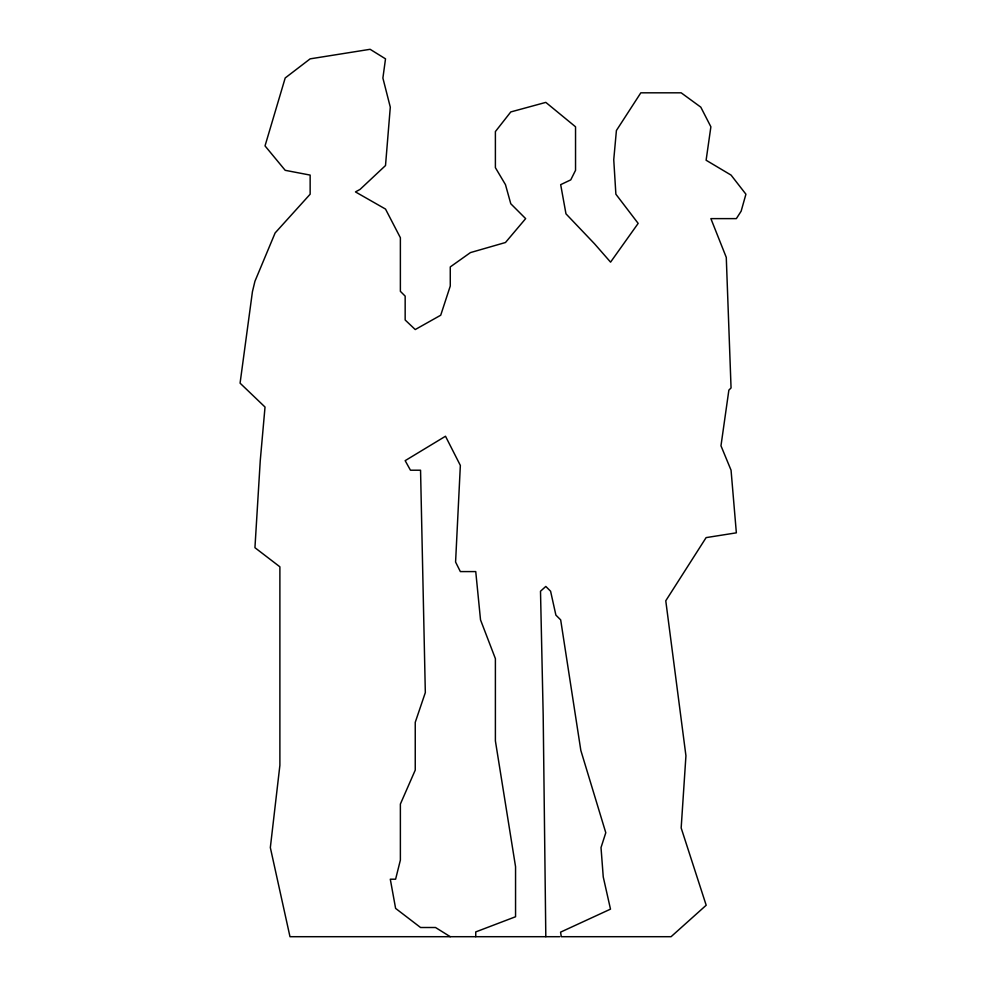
<?xml version="1.0" encoding="UTF-8"?>
<svg xmlns="http://www.w3.org/2000/svg" width="986" height="986" viewBox="0 0 986 986"><rect width="100%" height="100%" fill="white"/><g stroke="black" fill="none" stroke-linecap="round" stroke-linejoin="round"><path stroke-width="1.48" d="M559.703 936.7L289.983 936.7L270.337 847.59L279.888 765.321L279.888 566.814L254.943 547.698L260.255 460.659L265.024 407.045L240.079 383.16L252.428 291.708L254.943 281.256L275.119 232.955L310.146 194.205L310.146 175.089L285.2 170.319L265.024 145.903L285.2 77.968L310.146 58.852L370.12 49.3L385.514 58.852L382.888 78.054L390.296 107.154L385.514 165.537L360.038 189.423L355.453 191.913L385.514 209.069L400.378 237.725L400.378 291.338L405.16 296.108L405.16 319.994L415.242 329.546L440.717 315.224L450.269 286.026L450.269 266.923L470.445 252.589L505.473 242.507L525.649 218.621L510.785 203.757L505.473 184.653L495.391 167.669L495.391 131.569L510.785 111.936L545.813 102.384L575.541 126.8L575.541 170.319L570.758 179.871L560.677 184.653L565.976 213.839L594.533 243.801L610.568 262.14L638.164 223.391L615.88 194.205L613.748 159.707L616.41 130.509L640.826 92.82L681.166 92.82L700.799 107.154L710.881 126.8L706.112 160.237L731.057 175.089L745.921 194.205L741.139 211.189L736.357 218.621L710.881 218.621L726.275 257.371L731.057 387.942L728.864 390.136L720.976 445.795L731.057 470.211L736.357 532.834L706.112 537.616L665.772 600.782L685.936 755.769L681.166 827.957L706.186 905.247L671.072 936.7L561.293 936.7L560.566 932.152L610.494 909.141L603.247 876.924L601.016 847.59L605.786 832.726L580.84 750.457L560.677 619.886L555.894 615.116L550.595 591.23L545.813 586.448L540.501 591.23L543.187 715.183L545.813 936.7M450.269 936.7L435.516 927.506L420.554 927.506L395.608 908.402L390.296 879.204L395.608 879.204L400.378 860.1L400.378 804.071L415.242 770.103L415.242 722.331L425.323 692.603L420.554 470.211L410.459 470.211L405.16 460.659L445.499 436.243L460.351 465.429L455.581 562.032L460.351 571.584L475.745 571.584L480.527 619.886L495.391 658.636L495.391 740.905L515.555 866.694L515.555 916.746L475.745 931.918L475.745 936.7"/></g></svg>
